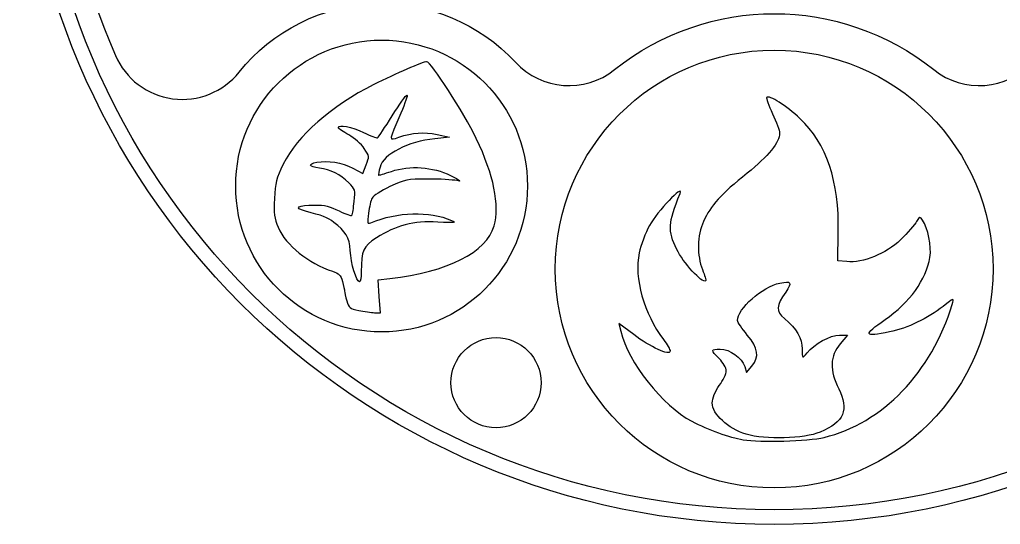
# Model space of a CAD drawing. Header units: millimetres. Extents: x -20.7 to 20.7, y -20.7 to 20.7.
# Drawn here: x -20.68 to 6.2, y -20.68 to -6.85 of the extents above; entities that cross this region are included whole.
import ezdxf

# ---------------------------------------------------------------- set-up
doc = ezdxf.new("R2010")
doc.units = ezdxf.units.MM
doc.layers.get('0').update_dxf_attribs({"linetype": 'CONTINUOUS'})

msp = doc.modelspace()

# ---------------------------------------------------------------- linework, layer by layer
for p, q in [((-8.901, -10.074), (-9.3, -10.114)), ((-8.901, -10.074), (-9.3, -10.114)), ((-8.901, -10.074), (-9.3, -10.114)), ((-9.239, -9.999), (-8.901, -10.074)), ((-9.239, -9.999), (-8.901, -10.074)), ((-9.239, -9.999), (-8.901, -10.074)), ((-11.551, -10.92), (-11.275, -11.063)), ((-11.551, -10.92), (-11.275, -11.063)), ((-11.551, -10.92), (-11.275, -11.063)), ((-11.275, -11.063), (-11.184, -10.83)), ((-11.275, -11.063), (-11.184, -10.83)), ((-11.275, -11.063), (-11.184, -10.83)), ((1.743, -13.456), (1.758, -12.683)), ((1.743, -13.456), (1.758, -12.683)), ((1.743, -13.456), (1.758, -12.683)), ((1.991, -13.481), (1.743, -13.456)), ((1.991, -13.481), (1.743, -13.456)), ((1.991, -13.481), (1.743, -13.456)), ((-10.86, -13.985), (-10.535, -13.948)), ((-10.86, -13.985), (-10.535, -13.948)), ((-10.86, -13.985), (-10.535, -13.948)), ((-10.825, -14.437), (-10.86, -13.985)), ((-10.825, -14.437), (-10.86, -13.985)), ((-10.825, -14.437), (-10.86, -13.985)), ((-10.791, -14.888), (-10.825, -14.437)), ((-10.791, -14.888), (-10.825, -14.437)), ((-10.791, -14.888), (-10.825, -14.437)), ((-10.956, -14.881), (-10.791, -14.888)), ((-10.956, -14.881), (-10.791, -14.888)), ((-10.956, -14.881), (-10.791, -14.888)), ((-3.851, -15.481), (-4.256, -15.175)), ((-4.256, -15.175), (-4.204, -15.392)), ((-3.851, -15.481), (-4.256, -15.175)), ((-4.256, -15.175), (-4.204, -15.392)), ((-3.851, -15.481), (-4.256, -15.175)), ((-4.256, -15.175), (-4.204, -15.392)), ((1.791, -15.495), (2.009, -15.495)), ((1.791, -15.495), (2.009, -15.495)), ((1.791, -15.495), (2.009, -15.495)), ((2.009, -15.495), (1.81, -15.732)), ((2.009, -15.495), (1.81, -15.732)), ((2.009, -15.495), (1.81, -15.732)), ((-0.807, -16.358), (-0.754, -16.525)), ((-0.807, -16.358), (-0.754, -16.525)), ((-0.807, -16.358), (-0.754, -16.525)), ((-0.754, -16.525), (-0.61, -16.348)), ((-0.754, -16.525), (-0.61, -16.348)), ((-0.754, -16.525), (-0.61, -16.348))]:
    msp.add_line(p, q)
msp.add_lwpolyline([(-7.091, -8.016, 0.393426), (-4.373, -8.219, -0.35083), (4.373, -8.219, 0.393426), (7.091, -8.016, -0.458612), (14.665, -8.285, 0.565024), (18.061, -7.83, 1.523453), (-18.061, -7.83, 0.565024), (-14.665, -8.285, -0.458612)], format="xyb", close=True)
for centre, radius in [((0, 0), 20.685), ((0, 0), 20.685), ((0, 0), 20.285), ((-10.762, -11.41), 4), ((0, -13.685), 6), ((-7.625, -16.8), 1.236)]:
    msp.add_circle(centre, radius)
for points in [[(-9.527, -8.002), (-9.627, -8.002), (-10.379, -8.326), (-10.978, -8.628)], [(-9.527, -8.002), (-9.627, -8.002), (-10.379, -8.326), (-10.978, -8.628)], [(-9.527, -8.002), (-9.627, -8.002), (-10.379, -8.326), (-10.978, -8.628)], [(-8.165, -10.11), (-8.51, -9.391), (-9.408, -8.002), (-9.527, -8.002)], [(-8.165, -10.11), (-8.51, -9.391), (-9.408, -8.002), (-9.527, -8.002)], [(-8.165, -10.11), (-8.51, -9.391), (-9.408, -8.002), (-9.527, -8.002)], [(-10.978, -8.628), (-12.145, -9.215), (-13.074, -10.034), (-13.456, -10.81)], [(-10.978, -8.628), (-12.145, -9.215), (-13.074, -10.034), (-13.456, -10.81)], [(-10.978, -8.628), (-12.145, -9.215), (-13.074, -10.034), (-13.456, -10.81)], [(-10.471, -9.485), (-10.274, -9.17), (-10.092, -8.913), (-10.066, -8.913)], [(-10.471, -9.485), (-10.274, -9.17), (-10.092, -8.913), (-10.066, -8.913)], [(-10.471, -9.485), (-10.274, -9.17), (-10.092, -8.913), (-10.066, -8.913)], [(-10.066, -8.913), (-10.04, -8.913), (-10.116, -9.137), (-10.235, -9.411)], [(-10.066, -8.913), (-10.04, -8.913), (-10.116, -9.137), (-10.235, -9.411)], [(-10.066, -8.913), (-10.04, -8.913), (-10.116, -9.137), (-10.235, -9.411)], [(-0.206, -8.978), (-0.224, -8.996), (-0.152, -9.197), (-0.046, -9.426)], [(-0.206, -8.978), (-0.224, -8.996), (-0.152, -9.197), (-0.046, -9.426)], [(-0.206, -8.978), (-0.224, -8.996), (-0.152, -9.197), (-0.046, -9.426)], [(0.708, -9.559), (0.339, -9.214), (-0.139, -8.91), (-0.206, -8.978)], [(0.708, -9.559), (0.339, -9.214), (-0.139, -8.91), (-0.206, -8.978)], [(0.708, -9.559), (0.339, -9.214), (-0.139, -8.91), (-0.206, -8.978)], [(-10.873, -10.085), (-10.849, -10.07), (-10.668, -9.8), (-10.471, -9.485)], [(-10.873, -10.085), (-10.849, -10.07), (-10.668, -9.8), (-10.471, -9.485)], [(-10.873, -10.085), (-10.849, -10.07), (-10.668, -9.8), (-10.471, -9.485)], [(-10.235, -9.411), (-10.574, -10.194), (-10.571, -10.168), (-10.291, -10.071)], [(-10.235, -9.411), (-10.574, -10.194), (-10.571, -10.168), (-10.291, -10.071)], [(-10.235, -9.411), (-10.574, -10.194), (-10.571, -10.168), (-10.291, -10.071)], [(-0.046, -9.426), (0.061, -9.654), (0.148, -9.893), (0.148, -9.957)], [(-0.046, -9.426), (0.061, -9.654), (0.148, -9.893), (0.148, -9.957)], [(-0.046, -9.426), (0.061, -9.654), (0.148, -9.893), (0.148, -9.957)], [(1.758, -12.683), (1.785, -11.281), (1.434, -10.239), (0.708, -9.559)], [(1.758, -12.683), (1.785, -11.281), (1.434, -10.239), (0.708, -9.559)], [(1.758, -12.683), (1.785, -11.281), (1.434, -10.239), (0.708, -9.559)], [(-11.945, -9.809), (-11.947, -9.709), (-11.575, -9.779), (-11.259, -9.939)], [(-11.945, -9.809), (-11.947, -9.709), (-11.575, -9.779), (-11.259, -9.939)], [(-11.945, -9.809), (-11.947, -9.709), (-11.575, -9.779), (-11.259, -9.939)], [(-11.662, -10.008), (-11.817, -9.922), (-11.944, -9.833), (-11.945, -9.809)], [(-11.662, -10.008), (-11.817, -9.922), (-11.944, -9.833), (-11.945, -9.809)], [(-11.662, -10.008), (-11.817, -9.922), (-11.944, -9.833), (-11.945, -9.809)], [(-11.259, -9.939), (-11.071, -10.034), (-10.897, -10.1), (-10.873, -10.085)], [(-11.259, -9.939), (-11.071, -10.034), (-10.897, -10.1), (-10.873, -10.085)], [(-11.259, -9.939), (-11.071, -10.034), (-10.897, -10.1), (-10.873, -10.085)], [(-11.236, -10.38), (-11.315, -10.26), (-11.505, -10.094), (-11.662, -10.008)], [(-11.236, -10.38), (-11.315, -10.26), (-11.505, -10.094), (-11.662, -10.008)], [(-11.236, -10.38), (-11.315, -10.26), (-11.505, -10.094), (-11.662, -10.008)], [(-9.3, -10.114), (-10.043, -10.19), (-10.705, -10.533), (-10.805, -10.892)], [(-9.3, -10.114), (-10.043, -10.19), (-10.705, -10.533), (-10.805, -10.892)], [(-9.3, -10.114), (-10.043, -10.19), (-10.705, -10.533), (-10.805, -10.892)], [(-10.291, -10.071), (-9.912, -9.941), (-9.601, -9.919), (-9.239, -9.999)], [(-10.291, -10.071), (-9.912, -9.941), (-9.601, -9.919), (-9.239, -9.999)], [(-10.291, -10.071), (-9.912, -9.941), (-9.601, -9.919), (-9.239, -9.999)], [(-7.679, -12.505), (-7.519, -11.929), (-7.685, -11.11), (-8.165, -10.11)], [(-7.679, -12.505), (-7.519, -11.929), (-7.685, -11.11), (-8.165, -10.11)], [(-7.679, -12.505), (-7.519, -11.929), (-7.685, -11.11), (-8.165, -10.11)], [(0.148, -9.957), (0.15, -10.212), (-0.149, -10.583), (-0.742, -11.058)], [(0.148, -9.957), (0.15, -10.212), (-0.149, -10.583), (-0.742, -11.058)], [(0.148, -9.957), (0.15, -10.212), (-0.149, -10.583), (-0.742, -11.058)], [(-11.184, -10.83), (-11.094, -10.603), (-11.096, -10.592), (-11.236, -10.38)], [(-11.184, -10.83), (-11.094, -10.603), (-11.096, -10.592), (-11.236, -10.38)], [(-11.184, -10.83), (-11.094, -10.603), (-11.096, -10.592), (-11.236, -10.38)], [(-12.541, -10.758), (-12.232, -10.7), (-11.857, -10.761), (-11.551, -10.92)], [(-12.541, -10.758), (-12.232, -10.7), (-11.857, -10.761), (-11.551, -10.92)], [(-12.541, -10.758), (-12.232, -10.7), (-11.857, -10.761), (-11.551, -10.92)], [(-13.456, -10.81), (-13.648, -11.201), (-13.678, -11.318), (-13.699, -11.752)], [(-13.456, -10.81), (-13.648, -11.201), (-13.678, -11.318), (-13.699, -11.752)], [(-13.456, -10.81), (-13.648, -11.201), (-13.678, -11.318), (-13.699, -11.752)], [(-12.467, -10.919), (-12.76, -10.88), (-12.794, -10.806), (-12.541, -10.758)], [(-12.467, -10.919), (-12.76, -10.88), (-12.794, -10.806), (-12.541, -10.758)], [(-12.467, -10.919), (-12.76, -10.88), (-12.794, -10.806), (-12.541, -10.758)], [(-11.663, -11.319), (-11.887, -11.1), (-12.17, -10.959), (-12.467, -10.919)], [(-11.663, -11.319), (-11.887, -11.1), (-12.17, -10.959), (-12.467, -10.919)], [(-11.663, -11.319), (-11.887, -11.1), (-12.17, -10.959), (-12.467, -10.919)], [(-10.805, -10.892), (-10.836, -11.005), (-10.855, -11.103), (-10.848, -11.111)], [(-10.805, -10.892), (-10.836, -11.005), (-10.855, -11.103), (-10.848, -11.111)], [(-10.805, -10.892), (-10.836, -11.005), (-10.855, -11.103), (-10.848, -11.111)], [(-10.848, -11.111), (-10.841, -11.118), (-10.682, -11.072), (-10.494, -11.008)], [(-10.848, -11.111), (-10.841, -11.118), (-10.682, -11.072), (-10.494, -11.008)], [(-10.848, -11.111), (-10.841, -11.118), (-10.682, -11.072), (-10.494, -11.008)], [(-10.494, -11.008), (-9.984, -10.835), (-9.362, -10.879), (-8.871, -11.122)], [(-10.494, -11.008), (-9.984, -10.835), (-9.362, -10.879), (-8.871, -11.122)], [(-10.494, -11.008), (-9.984, -10.835), (-9.362, -10.879), (-8.871, -11.122)], [(-9.499, -11.218), (-10.069, -11.218), (-10.116, -11.227), (-10.533, -11.426)], [(-9.499, -11.218), (-10.069, -11.218), (-10.116, -11.227), (-10.533, -11.426)], [(-9.499, -11.218), (-10.069, -11.218), (-10.116, -11.227), (-10.533, -11.426)], [(-8.702, -11.261), (-8.812, -11.237), (-9.17, -11.218), (-9.499, -11.218)], [(-8.702, -11.261), (-8.812, -11.237), (-9.17, -11.218), (-9.499, -11.218)], [(-8.702, -11.261), (-8.812, -11.237), (-9.17, -11.218), (-9.499, -11.218)], [(-8.871, -11.122), (-8.591, -11.261), (-8.55, -11.294), (-8.702, -11.261)], [(-8.871, -11.122), (-8.591, -11.261), (-8.55, -11.294), (-8.702, -11.261)], [(-8.871, -11.122), (-8.591, -11.261), (-8.55, -11.294), (-8.702, -11.261)], [(-0.742, -11.058), (-1.455, -11.63), (-1.74, -11.945), (-1.938, -12.379)], [(-0.742, -11.058), (-1.455, -11.63), (-1.74, -11.945), (-1.938, -12.379)], [(-0.742, -11.058), (-1.455, -11.63), (-1.74, -11.945), (-1.938, -12.379)], [(-11.512, -11.833), (-11.478, -11.513), (-11.484, -11.494), (-11.663, -11.319)], [(-11.512, -11.833), (-11.478, -11.513), (-11.484, -11.494), (-11.663, -11.319)], [(-11.512, -11.833), (-11.478, -11.513), (-11.484, -11.494), (-11.663, -11.319)], [(-10.533, -11.426), (-10.773, -11.541), (-10.994, -11.681), (-11.024, -11.739)], [(-10.533, -11.426), (-10.773, -11.541), (-10.994, -11.681), (-11.024, -11.739)], [(-10.533, -11.426), (-10.773, -11.541), (-10.994, -11.681), (-11.024, -11.739)], [(-2.581, -11.61), (-2.473, -11.334), (-3.211, -12.11), (-3.419, -12.491)], [(-2.581, -11.61), (-2.473, -11.334), (-3.211, -12.11), (-3.419, -12.491)], [(-2.581, -11.61), (-2.473, -11.334), (-3.211, -12.11), (-3.419, -12.491)], [(-13.699, -11.752), (-13.719, -12.172), (-13.703, -12.293), (-13.597, -12.541)], [(-13.699, -11.752), (-13.719, -12.172), (-13.703, -12.293), (-13.597, -12.541)], [(-13.699, -11.752), (-13.719, -12.172), (-13.703, -12.293), (-13.597, -12.541)], [(-11.024, -11.739), (-11.054, -11.797), (-11.098, -11.982), (-11.121, -12.151)], [(-11.024, -11.739), (-11.054, -11.797), (-11.098, -11.982), (-11.121, -12.151)], [(-11.024, -11.739), (-11.054, -11.797), (-11.098, -11.982), (-11.121, -12.151)], [(-2.67, -13.149), (-2.919, -12.615), (-2.91, -12.452), (-2.581, -11.61)], [(-2.67, -13.149), (-2.919, -12.615), (-2.91, -12.452), (-2.581, -11.61)], [(-2.67, -13.149), (-2.919, -12.615), (-2.91, -12.452), (-2.581, -11.61)], [(-12.852, -12.098), (-13.185, -12.012), (-13.061, -11.931), (-12.594, -11.93)], [(-12.852, -12.098), (-13.185, -12.012), (-13.061, -11.931), (-12.594, -11.93)], [(-12.852, -12.098), (-13.185, -12.012), (-13.061, -11.931), (-12.594, -11.93)], [(-12.07, -12.405), (-12.25, -12.272), (-12.39, -12.217), (-12.852, -12.098)], [(-12.07, -12.405), (-12.25, -12.272), (-12.39, -12.217), (-12.852, -12.098)], [(-12.07, -12.405), (-12.25, -12.272), (-12.39, -12.217), (-12.852, -12.098)], [(-12.594, -11.93), (-12.323, -11.929), (-12.175, -11.965), (-11.924, -12.092)], [(-12.594, -11.93), (-12.323, -11.929), (-12.175, -11.965), (-11.924, -12.092)], [(-12.594, -11.93), (-12.323, -11.929), (-12.175, -11.965), (-11.924, -12.092)], [(-11.924, -12.092), (-11.746, -12.181), (-11.589, -12.235), (-11.574, -12.21)], [(-11.924, -12.092), (-11.746, -12.181), (-11.589, -12.235), (-11.574, -12.21)], [(-11.924, -12.092), (-11.746, -12.181), (-11.589, -12.235), (-11.574, -12.21)], [(-11.574, -12.21), (-11.559, -12.186), (-11.531, -12.016), (-11.512, -11.833)], [(-11.574, -12.21), (-11.559, -12.186), (-11.531, -12.016), (-11.512, -11.833)], [(-11.574, -12.21), (-11.559, -12.186), (-11.531, -12.016), (-11.512, -11.833)], [(-11.121, -12.151), (-11.159, -12.437), (-11.155, -12.455), (-11.056, -12.414)], [(-11.121, -12.151), (-11.159, -12.437), (-11.155, -12.455), (-11.056, -12.414)], [(-11.121, -12.151), (-11.159, -12.437), (-11.155, -12.455), (-11.056, -12.414)], [(-11.056, -12.414), (-10.33, -12.114), (-9.451, -12.089), (-8.844, -12.35)], [(-11.056, -12.414), (-10.33, -12.114), (-9.451, -12.089), (-8.844, -12.35)], [(-11.056, -12.414), (-10.33, -12.114), (-9.451, -12.089), (-8.844, -12.35)], [(-8.844, -12.35), (-8.694, -12.416), (-8.738, -12.421), (-9.222, -12.397)], [(-8.844, -12.35), (-8.694, -12.416), (-8.738, -12.421), (-9.222, -12.397)], [(-8.844, -12.35), (-8.694, -12.416), (-8.738, -12.421), (-9.222, -12.397)], [(4.071, -12.341), (4.004, -12.242), (3.981, -12.247), (3.906, -12.379)], [(4.071, -12.341), (4.004, -12.242), (3.981, -12.247), (3.906, -12.379)], [(4.071, -12.341), (4.004, -12.242), (3.981, -12.247), (3.906, -12.379)], [(4.27, -13.365), (4.318, -13.066), (4.219, -12.559), (4.071, -12.341)], [(4.27, -13.365), (4.318, -13.066), (4.219, -12.559), (4.071, -12.341)], [(4.27, -13.365), (4.318, -13.066), (4.219, -12.559), (4.071, -12.341)], [(-13.597, -12.541), (-13.384, -13.035), (-12.771, -13.53), (-12.104, -13.746)], [(-13.597, -12.541), (-13.384, -13.035), (-12.771, -13.53), (-12.104, -13.746)], [(-13.597, -12.541), (-13.384, -13.035), (-12.771, -13.53), (-12.104, -13.746)], [(-11.621, -13.175), (-11.641, -12.829), (-11.751, -12.64), (-12.07, -12.405)], [(-11.621, -13.175), (-11.641, -12.829), (-11.751, -12.64), (-12.07, -12.405)], [(-11.621, -13.175), (-11.641, -12.829), (-11.751, -12.64), (-12.07, -12.405)], [(-9.222, -12.397), (-9.888, -12.363), (-10.371, -12.488), (-10.901, -12.831)], [(-9.222, -12.397), (-9.888, -12.363), (-10.371, -12.488), (-10.901, -12.831)], [(-9.222, -12.397), (-9.888, -12.363), (-10.371, -12.488), (-10.901, -12.831)], [(-10.535, -13.948), (-8.96, -13.767), (-7.877, -13.22), (-7.679, -12.505)], [(-10.535, -13.948), (-8.96, -13.767), (-7.877, -13.22), (-7.679, -12.505)], [(-10.535, -13.948), (-8.96, -13.767), (-7.877, -13.22), (-7.679, -12.505)], [(-3.419, -12.491), (-3.528, -12.691), (-3.654, -13.03), (-3.7, -13.244)], [(-3.419, -12.491), (-3.528, -12.691), (-3.654, -13.03), (-3.7, -13.244)], [(-3.419, -12.491), (-3.528, -12.691), (-3.654, -13.03), (-3.7, -13.244)], [(-1.938, -12.379), (-2.11, -12.756), (-2.122, -13.328), (-1.965, -13.701)], [(-1.938, -12.379), (-2.11, -12.756), (-2.122, -13.328), (-1.965, -13.701)], [(-1.938, -12.379), (-2.11, -12.756), (-2.122, -13.328), (-1.965, -13.701)], [(3.906, -12.379), (3.859, -12.464), (3.659, -12.691), (3.463, -12.883)], [(3.906, -12.379), (3.859, -12.464), (3.659, -12.691), (3.463, -12.883)], [(3.906, -12.379), (3.859, -12.464), (3.659, -12.691), (3.463, -12.883)], [(-10.901, -12.831), (-11.277, -13.073), (-11.318, -13.165), (-11.319, -13.764)], [(-10.901, -12.831), (-11.277, -13.073), (-11.318, -13.165), (-11.319, -13.764)], [(-10.901, -12.831), (-11.277, -13.073), (-11.318, -13.165), (-11.319, -13.764)], [(3.463, -12.883), (3.073, -13.265), (2.433, -13.525), (1.991, -13.481)], [(3.463, -12.883), (3.073, -13.265), (2.433, -13.525), (1.991, -13.481)], [(3.463, -12.883), (3.073, -13.265), (2.433, -13.525), (1.991, -13.481)], [(-1.88, -14.011), (-1.961, -14.092), (-2.51, -13.493), (-2.67, -13.149)], [(-1.88, -14.011), (-1.961, -14.092), (-2.51, -13.493), (-2.67, -13.149)], [(-1.88, -14.011), (-1.961, -14.092), (-2.51, -13.493), (-2.67, -13.149)], [(-11.372, -14.035), (-11.454, -14.035), (-11.601, -13.528), (-11.621, -13.175)], [(-11.372, -14.035), (-11.454, -14.035), (-11.601, -13.528), (-11.621, -13.175)], [(-11.372, -14.035), (-11.454, -14.035), (-11.601, -13.528), (-11.621, -13.175)], [(-3.7, -13.244), (-3.847, -13.93), (-3.572, -14.91), (-3.033, -15.618)], [(-3.7, -13.244), (-3.847, -13.93), (-3.572, -14.91), (-3.033, -15.618)], [(-3.7, -13.244), (-3.847, -13.93), (-3.572, -14.91), (-3.033, -15.618)], [(3.04, -15.071), (3.714, -14.607), (4.173, -13.97), (4.27, -13.365)], [(3.04, -15.071), (3.714, -14.607), (4.173, -13.97), (4.27, -13.365)], [(3.04, -15.071), (3.714, -14.607), (4.173, -13.97), (4.27, -13.365)], [(-1.965, -13.701), (-1.901, -13.855), (-1.863, -13.994), (-1.88, -14.011)], [(-1.965, -13.701), (-1.901, -13.855), (-1.863, -13.994), (-1.88, -14.011)], [(-1.965, -13.701), (-1.901, -13.855), (-1.863, -13.994), (-1.88, -14.011)], [(-12.104, -13.746), (-11.93, -13.802), (-11.881, -13.853), (-11.834, -14.024)], [(-12.104, -13.746), (-11.93, -13.802), (-11.881, -13.853), (-11.834, -14.024)], [(-12.104, -13.746), (-11.93, -13.802), (-11.881, -13.853), (-11.834, -14.024)], [(-11.319, -13.764), (-11.319, -13.913), (-11.343, -14.035), (-11.372, -14.035)], [(-11.319, -13.764), (-11.319, -13.913), (-11.343, -14.035), (-11.372, -14.035)], [(-11.319, -13.764), (-11.319, -13.913), (-11.343, -14.035), (-11.372, -14.035)], [(-11.834, -14.024), (-11.802, -14.139), (-11.775, -14.259), (-11.775, -14.291)], [(-11.834, -14.024), (-11.802, -14.139), (-11.775, -14.259), (-11.775, -14.291)], [(-11.834, -14.024), (-11.802, -14.139), (-11.775, -14.259), (-11.775, -14.291)], [(-1.005, -15.099), (-1.005, -14.772), (-0.332, -14.177), (0.16, -14.069)], [(-1.005, -15.099), (-1.005, -14.772), (-0.332, -14.177), (0.16, -14.069)], [(-1.005, -15.099), (-1.005, -14.772), (-0.332, -14.177), (0.16, -14.069)], [(0.16, -14.069), (0.467, -14.002), (0.501, -14.055), (0.316, -14.316)], [(0.16, -14.069), (0.467, -14.002), (0.501, -14.055), (0.316, -14.316)], [(0.16, -14.069), (0.467, -14.002), (0.501, -14.055), (0.316, -14.316)], [(-11.775, -14.291), (-11.775, -14.322), (-11.748, -14.441), (-11.717, -14.555)], [(-11.775, -14.291), (-11.775, -14.322), (-11.748, -14.441), (-11.717, -14.555)], [(-11.775, -14.291), (-11.775, -14.322), (-11.748, -14.441), (-11.717, -14.555)], [(0.316, -14.316), (0.05, -14.691), (0.043, -14.842), (0.283, -15.044)], [(0.316, -14.316), (0.05, -14.691), (0.043, -14.842), (0.283, -15.044)], [(0.316, -14.316), (0.05, -14.691), (0.043, -14.842), (0.283, -15.044)], [(-11.717, -14.555), (-11.664, -14.743), (-11.634, -14.768), (-11.39, -14.819)], [(-11.717, -14.555), (-11.664, -14.743), (-11.634, -14.768), (-11.39, -14.819)], [(-11.717, -14.555), (-11.664, -14.743), (-11.634, -14.768), (-11.39, -14.819)], [(1.372, -18.3), (2.955, -17.927), (4.323, -16.505), (4.882, -14.654)], [(1.372, -18.3), (2.955, -17.927), (4.323, -16.505), (4.882, -14.654)], [(1.372, -18.3), (2.955, -17.927), (4.323, -16.505), (4.882, -14.654)], [(4.632, -14.709), (4.214, -15.04), (3.653, -15.308), (3.165, -15.41)], [(4.632, -14.709), (4.214, -15.04), (3.653, -15.308), (3.165, -15.41)], [(4.632, -14.709), (4.214, -15.04), (3.653, -15.308), (3.165, -15.41)], [(4.882, -14.654), (4.937, -14.471), (4.93, -14.473), (4.632, -14.709)], [(4.882, -14.654), (4.937, -14.471), (4.93, -14.473), (4.632, -14.709)], [(4.882, -14.654), (4.937, -14.471), (4.93, -14.473), (4.632, -14.709)], [(-11.39, -14.819), (-11.242, -14.849), (-11.046, -14.878), (-10.956, -14.881)], [(-11.39, -14.819), (-11.242, -14.849), (-11.046, -14.878), (-10.956, -14.881)], [(-11.39, -14.819), (-11.242, -14.849), (-11.046, -14.878), (-10.956, -14.881)], [(0.283, -15.044), (0.616, -15.325), (0.764, -15.581), (0.766, -15.877)], [(0.283, -15.044), (0.616, -15.325), (0.764, -15.581), (0.766, -15.877)], [(0.283, -15.044), (0.616, -15.325), (0.764, -15.581), (0.766, -15.877)], [(-0.736, -15.495), (-0.884, -15.318), (-1.005, -15.14), (-1.005, -15.099)], [(-0.736, -15.495), (-0.884, -15.318), (-1.005, -15.14), (-1.005, -15.099)], [(-0.736, -15.495), (-0.884, -15.318), (-1.005, -15.14), (-1.005, -15.099)], [(3.165, -15.41), (2.452, -15.559), (2.428, -15.493), (3.04, -15.071)], [(3.165, -15.41), (2.452, -15.559), (2.428, -15.493), (3.04, -15.071)], [(3.165, -15.41), (2.452, -15.559), (2.428, -15.493), (3.04, -15.071)], [(-4.204, -15.392), (-4.004, -16.242), (-3.061, -17.437), (-2.257, -17.859)], [(-4.204, -15.392), (-4.004, -16.242), (-3.061, -17.437), (-2.257, -17.859)], [(-4.204, -15.392), (-4.004, -16.242), (-3.061, -17.437), (-2.257, -17.859)], [(-2.851, -15.938), (-2.851, -16.072), (-3.403, -15.82), (-3.851, -15.481)], [(-2.851, -15.938), (-2.851, -16.072), (-3.403, -15.82), (-3.851, -15.481)], [(-2.851, -15.938), (-2.851, -16.072), (-3.403, -15.82), (-3.851, -15.481)], [(-0.61, -16.348), (-0.399, -16.087), (-0.433, -15.857), (-0.736, -15.495)], [(-0.61, -16.348), (-0.399, -16.087), (-0.433, -15.857), (-0.736, -15.495)], [(-0.61, -16.348), (-0.399, -16.087), (-0.433, -15.857), (-0.736, -15.495)], [(0.901, -15.983), (1.096, -15.739), (1.541, -15.496), (1.791, -15.495)], [(0.901, -15.983), (1.096, -15.739), (1.541, -15.496), (1.791, -15.495)], [(0.901, -15.983), (1.096, -15.739), (1.541, -15.496), (1.791, -15.495)], [(-3.033, -15.618), (-2.933, -15.748), (-2.851, -15.893), (-2.851, -15.938)], [(-3.033, -15.618), (-2.933, -15.748), (-2.851, -15.893), (-2.851, -15.938)], [(-3.033, -15.618), (-2.933, -15.748), (-2.851, -15.893), (-2.851, -15.938)], [(1.81, -15.732), (1.528, -16.067), (1.515, -16.467), (1.769, -16.966)], [(1.81, -15.732), (1.528, -16.067), (1.515, -16.467), (1.769, -16.966)], [(1.81, -15.732), (1.528, -16.067), (1.515, -16.467), (1.769, -16.966)], [(-1.505, -16.142), (-1.748, -15.899), (-1.746, -15.88), (-1.477, -15.88)], [(-1.505, -16.142), (-1.748, -15.899), (-1.746, -15.88), (-1.477, -15.88)], [(-1.505, -16.142), (-1.748, -15.899), (-1.746, -15.88), (-1.477, -15.88)], [(-1.477, -15.88), (-1.219, -15.88), (-0.883, -16.12), (-0.807, -16.358)], [(-1.477, -15.88), (-1.219, -15.88), (-0.883, -16.12), (-0.807, -16.358)], [(-1.477, -15.88), (-1.219, -15.88), (-0.883, -16.12), (-0.807, -16.358)], [(0.766, -15.877), (0.768, -16.147), (0.769, -16.148), (0.901, -15.983)], [(0.766, -15.877), (0.768, -16.147), (0.769, -16.148), (0.901, -15.983)], [(0.766, -15.877), (0.768, -16.147), (0.769, -16.148), (0.901, -15.983)], [(-1.313, -16.477), (-1.313, -16.398), (-1.399, -16.248), (-1.505, -16.142)], [(-1.313, -16.477), (-1.313, -16.398), (-1.399, -16.248), (-1.505, -16.142)], [(-1.313, -16.477), (-1.313, -16.398), (-1.399, -16.248), (-1.505, -16.142)], [(-1.505, -16.88), (-1.399, -16.736), (-1.313, -16.555), (-1.313, -16.477)], [(-1.505, -16.88), (-1.399, -16.736), (-1.313, -16.555), (-1.313, -16.477)], [(-1.505, -16.88), (-1.399, -16.736), (-1.313, -16.555), (-1.313, -16.477)], [(-1.697, -17.354), (-1.697, -17.236), (-1.611, -17.023), (-1.505, -16.88)], [(-1.697, -17.354), (-1.697, -17.236), (-1.611, -17.023), (-1.505, -16.88)], [(-1.697, -17.354), (-1.697, -17.236), (-1.611, -17.023), (-1.505, -16.88)], [(1.769, -16.966), (2.061, -17.538), (1.915, -17.881), (1.263, -18.155)], [(1.769, -16.966), (2.061, -17.538), (1.915, -17.881), (1.263, -18.155)], [(1.769, -16.966), (2.061, -17.538), (1.915, -17.881), (1.263, -18.155)], [(-0.765, -18.212), (-1.27, -18.057), (-1.697, -17.664), (-1.697, -17.354)], [(-0.765, -18.212), (-1.27, -18.057), (-1.697, -17.664), (-1.697, -17.354)], [(-0.765, -18.212), (-1.27, -18.057), (-1.697, -17.664), (-1.697, -17.354)], [(-2.257, -17.859), (-1.818, -18.089), (-1.225, -18.302), (-0.851, -18.365)], [(-2.257, -17.859), (-1.818, -18.089), (-1.225, -18.302), (-0.851, -18.365)], [(-2.257, -17.859), (-1.818, -18.089), (-1.225, -18.302), (-0.851, -18.365)], [(1.263, -18.155), (0.821, -18.341), (-0.245, -18.371), (-0.765, -18.212)], [(1.263, -18.155), (0.821, -18.341), (-0.245, -18.371), (-0.765, -18.212)], [(1.263, -18.155), (0.821, -18.341), (-0.245, -18.371), (-0.765, -18.212)], [(-0.851, -18.365), (-0.373, -18.445), (0.917, -18.407), (1.372, -18.3)], [(-0.851, -18.365), (-0.373, -18.445), (0.917, -18.407), (1.372, -18.3)], [(-0.851, -18.365), (-0.373, -18.445), (0.917, -18.407), (1.372, -18.3)]]:
    msp.add_open_spline(points, degree=3)

doc.saveas('drawing.dxf')
